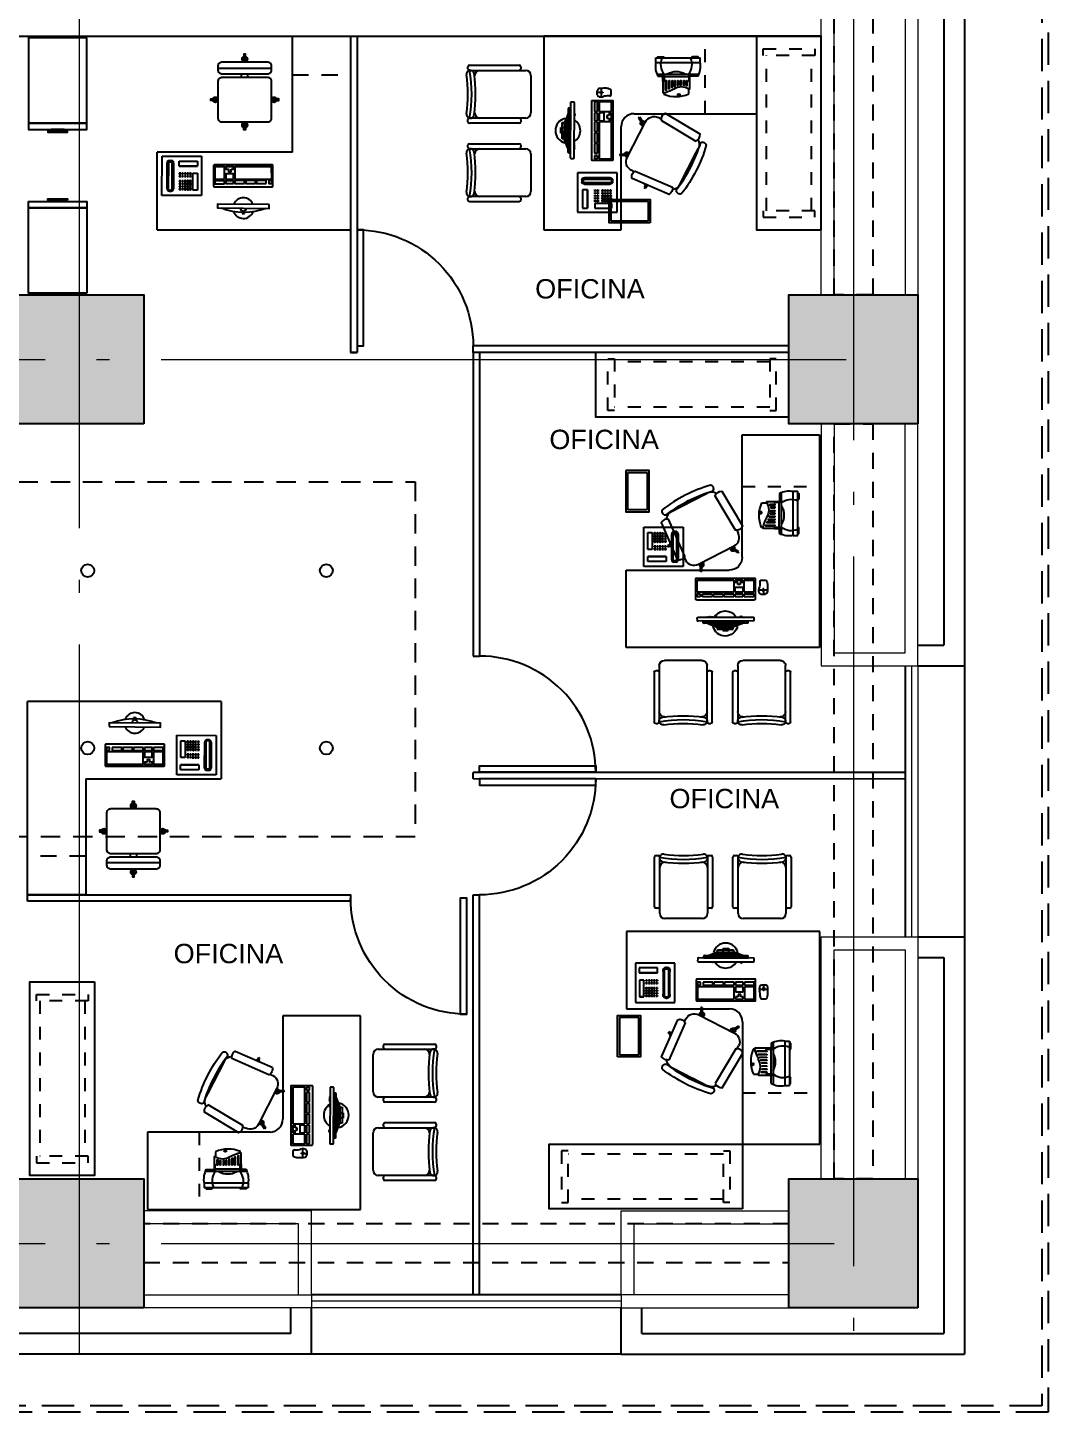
# Model space of a CAD drawing. Header units: metres. Extents: x -22 to 564, y 0 to 143.
# Drawn here: x 242.2 to 250.11, y 32.72 to 43.44 of the extents above; entities that cross this region are included whole.
import ezdxf

# ---------------------------------------------------------------- set-up
doc = ezdxf.new("R2010")
doc.units = ezdxf.units.M
for name, pattern in [('EJES630', [6.3, 5.5, -0.4, 0, -0.4]), ('XREF 2N NEURO-ONCOLOGIA$0$DASHED2', [0.375, 0.25, -0.125]), ('XREF 2N NEURO-ONCOLOGIA$0$HIDDE150', [0.24, 0.15, -0.09]), ('XREF 2N NEURO-ONCOLOGIA$0$HIDDEN2', [0.1875, 0.125, -0.0625]), ('XREF 2N NEURO-ONCOLOGIA$0$XR-00$0$HIDDEN2', [0.1875, 0.125, -0.0625]), ('XREF 2N NEURO-ONCOLOGIA$0$XR-00$0$HIDDEN5', [0.07, 0.04, -0.03])]:
    doc.linetypes.add(name, pattern=pattern)
for name, color, linetype, lineweight in [('EJES', 11, 'EJES630', 0), ('XREF 2N NEURO-ONCOLOGIA$0$HERRERIAS', 1, 'Continuous', 18), ('XREF 2N NEURO-ONCOLOGIA$0$MUROS DE TABLAROCA', 150, 'Continuous', 13)]:
    doc.layers.add(name, color=color, linetype=linetype, lineweight=lineweight)
for name, color, linetype in [('TEXTO', 7, 'Continuous'), ('XREF 2N NEURO-ONCOLOGIA$0$-CG-M-WALL', 7, 'Continuous'), ('XREF 2N NEURO-ONCOLOGIA$0$CANCELES', 1, 'Continuous'), ('XREF 2N NEURO-ONCOLOGIA$0$COLUMNAS', 6, 'Continuous'), ('XREF 2N NEURO-ONCOLOGIA$0$CONTRAVENTEOS', 6, 'XREF 2N NEURO-ONCOLOGIA$0$HIDDEN2'), ('XREF 2N NEURO-ONCOLOGIA$0$LAMINA MULTIPERFORADA', 9, 'Continuous'), ('XREF 2N NEURO-ONCOLOGIA$0$LAMPARAS 1', 112, 'Continuous'), ('XREF 2N NEURO-ONCOLOGIA$0$MOBILIARIO', 161, 'Continuous'), ('XREF 2N NEURO-ONCOLOGIA$0$MUROS', 3, 'Continuous'), ('XREF 2N NEURO-ONCOLOGIA$0$MUROS BAJOS', 2, 'Continuous'), ('XREF 2N NEURO-ONCOLOGIA$0$NOVIDESA', 11, 'Continuous'), ('XREF 2N NEURO-ONCOLOGIA$0$PLAFONES', 20, 'XREF 2N NEURO-ONCOLOGIA$0$HIDDE150')]:
    doc.layers.add(name, color=color, linetype=linetype)
doc.styles.add('100 LOCALES 25', font='arial.ttf', dxfattribs={"height": 0.25})

# ---------------------------------------------------------------- blocks, each defined once
blk = doc.blocks.new('XREF 2N NEURO-ONCOLOGIA$0$XR-00$0$sillon 01')
at = {"layer": 'XREF 2N NEURO-ONCOLOGIA$0$MOBILIARIO'}
for p, q in [((166.622, 203.629), (166.636, 203.65)), ((166.997, 203.497), (166.738, 203.67)), ((166.76, 203.725), (166.756, 203.658)), ((166.771, 203.724), (166.76, 203.725)), ((166.771, 203.724), (166.766, 203.651)), ((167.034, 203.548), (166.969, 203.516)), ((167.039, 203.539), (166.979, 203.509)), ((167.034, 203.548), (167.039, 203.539)), ((167.003, 203.374), (167.017, 203.395)), ((166.59, 203.217), (166.483, 203.288)), ((166.742, 203.116), (166.511, 203.27)), ((166.966, 203.235), (166.989, 203.22)), ((166.972, 203.244), (166.994, 203.229)), ((166.994, 203.229), (166.989, 203.22))]:
    blk.add_line(p, q, dxfattribs=at)
for points in [[(166.469, 203.349, -0.281793), (166.415, 203.381), (166.572, 203.651, -0.418015), (166.626, 203.619)], [(166.764, 203.047, 0.667091), (166.783, 203.093, -0.088922), (166.443, 203.321, 0.527589), (166.416, 203.282, 0.095477)], [(166.803, 203.125, 0.281793), (166.853, 203.088), (167.043, 203.336, 0.418015), (166.993, 203.374)]]:
    blk.add_lwpolyline(points, format="xyb", close=True, dxfattribs=at)
for centre, radius, start, end in [((166.697, 203.609), 0.0737, 56.2548, 146.2548), ((166.762, 203.67), 0.0183, 103.207, 192.3385), ((166.762, 203.67), 0.0183, 283.207, 69.255), ((166.987, 203.519), 0.0183, 43.2546, 189.3027), ((166.987, 203.519), 0.0183, 280.1712, 9.3027), ((166.956, 203.436), 0.0737, 326.2548, 56.2548), ((166.524, 203.35), 0.0737, 178.654, 236.2548), ((166.961, 203.245), 0.0182, 264.1376, 309.1502), ((166.961, 203.245), 0.0182, 343.3595, 21.2193), ((166.783, 203.177), 0.0737, 236.2548, 293.8557)]:
    blk.add_arc(centre, radius, start, end, dxfattribs=at)
blk = doc.blocks.new('XREF 2N NEURO-ONCOLOGIA$0$XR-00$0$modulo escritorio oficina')
at = {"layer": 'XREF 2N NEURO-ONCOLOGIA$0$MOBILIARIO', "linetype": 'Continuous', "ltscale": 0.01}
for p, q in [((123.599, 262.826), (123.599, 263.211)), ((123.611, 263.223), (123.627, 263.223)), ((123.639, 262.774), (123.639, 263.211)), ((124.009, 263.211), (124.009, 262.774)), ((124.021, 263.223), (124.037, 263.223)), ((124.049, 263.211), (124.049, 262.826)), ((124.207, 262.826), (124.207, 263.211)), ((124.219, 263.223), (124.235, 263.223)), ((124.247, 262.774), (124.247, 263.211)), ((124.617, 263.211), (124.617, 262.774)), ((124.629, 263.223), (124.645, 263.223)), ((124.657, 263.211), (124.657, 262.826)), ((123.679, 263.171), (123.688, 263.171)), ((123.959, 263.171), (123.969, 263.171)), ((124.287, 263.171), (124.297, 263.171)), ((124.567, 263.171), (124.577, 263.171)), ((123.627, 262.814), (123.611, 262.814)), ((124.037, 262.814), (124.021, 262.814)), ((124.235, 262.814), (124.219, 262.814)), ((124.645, 262.814), (124.629, 262.814)), ((123.969, 262.734), (123.679, 262.734)), ((124.577, 262.734), (124.287, 262.734))]:
    blk.add_line(p, q, dxfattribs=at)
at = {"layer": 'XREF 2N NEURO-ONCOLOGIA$0$MOBILIARIO'}
for p, q in [((124.881, 262.635), (123.381, 262.635)), ((123.381, 262.635), (123.381, 262.035)), ((124.881, 260.985), (124.881, 262.635)), ((123.922, 262.261), (123.922, 262.101)), ((124.377, 262.266), (123.927, 262.266)), ((123.932, 262.241), (123.932, 262.218)), ((123.955, 262.241), (123.932, 262.241)), ((123.955, 262.218), (123.955, 262.241)), ((123.975, 262.241), (123.975, 262.218)), ((124.05, 262.241), (123.975, 262.241)), ((124.05, 262.218), (124.05, 262.241)), ((124.059, 262.241), (124.059, 262.218)), ((124.134, 262.241), (124.059, 262.241)), ((124.134, 262.218), (124.134, 262.241)), ((124.142, 262.241), (124.142, 262.218)), ((124.217, 262.241), (124.142, 262.241)), ((124.217, 262.218), (124.217, 262.241)), ((124.227, 262.241), (124.227, 262.218)), ((124.287, 262.241), (124.227, 262.241)), ((124.287, 262.218), (124.287, 262.241)), ((124.297, 262.241), (124.297, 262.218)), ((124.372, 262.241), (124.297, 262.241)), ((124.372, 262.218), (124.372, 262.241)), ((124.382, 262.101), (124.382, 262.261)), ((123.932, 262.218), (123.955, 262.218)), ((124.217, 262.206), (123.932, 262.206)), ((123.932, 262.206), (123.932, 262.111)), ((123.975, 262.218), (124.05, 262.218)), ((124.059, 262.218), (124.134, 262.218)), ((124.142, 262.218), (124.217, 262.218)), ((124.217, 262.111), (124.217, 262.206)), ((124.227, 262.218), (124.287, 262.218)), ((124.227, 262.206), (124.227, 262.166)), ((124.287, 262.206), (124.227, 262.206)), ((124.227, 262.166), (124.287, 262.166)), ((124.247, 262.129), (124.227, 262.129)), ((124.227, 262.129), (124.227, 262.111)), ((124.267, 262.146), (124.247, 262.146)), ((124.247, 262.146), (124.247, 262.129)), ((124.267, 262.129), (124.267, 262.146)), ((124.287, 262.129), (124.267, 262.129)), ((124.287, 262.166), (124.287, 262.206)), ((124.287, 262.111), (124.287, 262.129)), ((124.297, 262.218), (124.372, 262.218)), ((124.297, 262.206), (124.297, 262.111)), ((124.372, 262.206), (124.297, 262.206)), ((124.372, 262.111), (124.372, 262.206)), ((123.381, 262.035), (124.181, 262.035)), ((123.927, 262.096), (124.377, 262.096)), ((123.932, 262.111), (123.932, 262.111)), ((123.932, 262.111), (123.932, 262.111)), ((123.932, 262.111), (123.932, 262.111)), ((123.932, 262.111), (123.932, 262.111)), ((123.932, 262.111), (124.217, 262.111)), ((124.217, 262.111), (124.217, 262.111)), ((124.217, 262.111), (124.217, 262.111)), ((124.217, 262.111), (124.217, 262.111)), ((124.217, 262.111), (124.217, 262.111)), ((124.227, 262.111), (124.287, 262.111)), ((124.297, 262.111), (124.372, 262.111)), ((124.281, 261.935), (124.281, 260.985)), ((124.281, 260.985), (124.881, 260.985)), ((124.281, 260.985), (124.881, 260.985))]:
    blk.add_line(p, q, dxfattribs=at)
at = {"layer": 'XREF 2N NEURO-ONCOLOGIA$0$MOBILIARIO', "linetype": 'ByBlock', "lineweight": -2}
for p, q in [((123.979, 262.442), (123.979, 262.43)), ((124.319, 262.446), (123.986, 262.448)), ((124.313, 262.443), (123.992, 262.444)), ((124.015, 262.448), (124.087, 262.476)), ((124.015, 262.448), (124.284, 262.447)), ((124.054, 262.463), (124.246, 262.462)), ((124.087, 262.493), (124.212, 262.493)), ((124.087, 262.476), (124.087, 262.493)), ((124.087, 262.476), (124.212, 262.475)), ((124.131, 262.463), (124.131, 262.503)), ((124.131, 262.503), (124.174, 262.503)), ((124.174, 262.503), (124.173, 262.463)), ((124.212, 262.493), (124.212, 262.475)), ((124.284, 262.447), (124.212, 262.475)), ((124.325, 262.428), (124.326, 262.44)), ((123.934, 262.425), (123.933, 262.405)), ((123.938, 262.4), (124.366, 262.398)), ((124.366, 262.428), (123.939, 262.43)), ((123.979, 262.43), (124.325, 262.428)), ((123.992, 262.433), (124.313, 262.432)), ((124.371, 262.403), (124.371, 262.423))]:
    blk.add_line(p, q, dxfattribs=at)
at = {"layer": 'XREF 2N NEURO-ONCOLOGIA$0$MOBILIARIO', "linetype": 'ByBlock'}
for p, q in [((124.427, 262.22), (124.459, 262.22)), ((124.446, 262.201), (124.446, 262.22)), ((124.412, 262.188), (124.442, 262.188)), ((124.432, 262.112), (124.459, 262.112)), ((124.442, 262.178), (124.442, 262.201)), ((124.442, 262.201), (124.449, 262.201)), ((124.449, 262.178), (124.442, 262.178)), ((124.449, 262.201), (124.449, 262.178)), ((124.449, 262.188), (124.477, 262.188))]:
    blk.add_line(p, q, dxfattribs=at)
at = {"layer": 'XREF 2N NEURO-ONCOLOGIA$0$MOBILIARIO', "linetype": 'XREF 2N NEURO-ONCOLOGIA$0$XR-00$0$HIDDEN5'}
for q in [(124.281, 261.385), (124.881, 261.385), (124.281, 261.385), (124.881, 261.385)]:
    blk.add_line((124.281, 261.385), q, dxfattribs=at)
at = {"layer": 'XREF 2N NEURO-ONCOLOGIA$0$MOBILIARIO', "linetype": 'ByBlock'}
for centre in [(124.01, 262.398), (124.024, 262.398), (124.037, 262.398)]:
    blk.add_circle(centre, 0.00125, dxfattribs=at)
at = {"layer": 'XREF 2N NEURO-ONCOLOGIA$0$MOBILIARIO', "linetype": 'Continuous', "ltscale": 0.01}
for centre, radius, start, end in [((123.611, 263.211), 0.012, 90, 180), ((123.627, 263.211), 0.012, 0, 90), ((123.668, 263.204), 0.03, 80.6502, 260.6502), ((123.824, 264.246), 1.053, 259.8659, 280.1341), ((123.824, 264.301), 1.078, 261.9461, 278.0539), ((123.98, 263.204), 0.03, 279.3498, 99.3498), ((124.021, 263.211), 0.012, 90, 180), ((124.037, 263.211), 0.012, 0, 90), ((124.219, 263.211), 0.012, 90, 180), ((124.235, 263.211), 0.012, 0, 90), ((124.276, 263.204), 0.03, 80.6502, 260.6502), ((124.432, 264.246), 1.053, 259.8659, 280.1341), ((124.432, 264.301), 1.078, 261.9461, 278.0539), ((124.588, 263.204), 0.03, 279.3498, 99.3498), ((124.629, 263.211), 0.012, 90, 180), ((124.645, 263.211), 0.012, 0, 90), ((123.679, 263.131), 0.04, 90, 180), ((123.824, 264.299), 1.136, 261.8675, 278.1325), ((123.969, 263.131), 0.04, 0, 90), ((124.287, 263.131), 0.04, 90, 180), ((124.432, 264.299), 1.136, 261.8675, 278.1325), ((124.577, 263.131), 0.04, 0, 90), ((123.611, 262.826), 0.012, 180, 270), ((123.627, 262.826), 0.012, 270, 0), ((123.679, 262.774), 0.04, 180, 270), ((123.969, 262.774), 0.04, 270, 0), ((124.021, 262.826), 0.012, 180, 270), ((124.037, 262.826), 0.012, 270, 0), ((124.219, 262.826), 0.012, 180, 270), ((124.235, 262.826), 0.012, 270, 0), ((124.287, 262.774), 0.04, 180, 270), ((124.577, 262.774), 0.04, 270, 0), ((124.629, 262.826), 0.012, 180, 270), ((124.645, 262.826), 0.012, 270, 0)]:
    blk.add_arc(centre, radius, start, end, dxfattribs=at)
at = {"layer": 'XREF 2N NEURO-ONCOLOGIA$0$MOBILIARIO', "linetype": 'ByBlock', "lineweight": -2}
for centre, radius, start, end in [((124.15, 262.448), 0.097, 13.0251, 166.5103), ((123.986, 262.442), 0.00625, 89.7677, 179.7677), ((123.992, 262.435), 0.00875, 89.7677, 157.1356), ((123.992, 262.442), 0.00875, 202.3999, 269.7677), ((124.313, 262.434), 0.00875, 22.3999, 89.7677), ((124.313, 262.441), 0.00875, 269.7677, 337.1356), ((124.319, 262.44), 0.00625, 359.7677, 89.7677), ((123.938, 262.405), 0.005, 179.7677, 269.7677), ((123.939, 262.425), 0.005, 89.7677, 179.7677), ((124.15, 262.448), 0.097, 209.8032, 329.7323), ((124.366, 262.423), 0.005, 359.7677, 89.7677), ((124.366, 262.403), 0.005, 269.7677, 359.7677)]:
    blk.add_arc(centre, radius, start, end, dxfattribs=at)
at = {"layer": 'XREF 2N NEURO-ONCOLOGIA$0$MOBILIARIO', "linetype": 'ByBlock'}
for centre, radius, start, end in [((124.05, 262.4), 0.00375, 179.7677, 359.7677), ((124.081, 262.399), 0.00375, 179.7677, 359.7677), ((124.273, 262.404), 0.0125, 206.979, 332.5564), ((124.273, 262.404), 0.0112, 210.7987, 328.7367), ((124.427, 262.206), 0.0135, 90.0058, 180.0058), ((124.459, 262.203), 0.0168, 11.1936, 91.55), ((124.484, 262.191), 0.0728, 167.7737, 194.7782), ((124.309, 262.139), 0.11, 358.1534, 17.6406), ((124.376, 262.133), 0.0434, 347.8702, 2.9448), ((124.432, 262.125), 0.0135, 180.0058, 270.0058), ((124.459, 262.125), 0.0135, 270.0058, 0.0058), ((124.395, 262.156), 0.0834, 338.4081, 3.5882), ((124.12, 262.168), 0.358, 358.9447, 6.1738)]:
    blk.add_arc(centre, radius, start, end, dxfattribs=at)
at = {"layer": 'XREF 2N NEURO-ONCOLOGIA$0$MOBILIARIO'}
for centre, radius, start, end in [((123.927, 262.261), 0.005, 90, 180), ((124.377, 262.261), 0.005, 360, 90), ((123.927, 262.101), 0.005, 180, 270), ((124.181, 261.935), 0.1, 0, 90), ((124.377, 262.101), 0.005, 270, 0)]:
    blk.add_arc(centre, radius, start, end, dxfattribs=at)
at = {"layer": 'XREF 2N NEURO-ONCOLOGIA$0$MOBILIARIO', "xscale": -0.9999999999999996, "rotation": 299.0695074338474}
blk.add_blockref('XREF 2N NEURO-ONCOLOGIA$0$XR-00$0$sillon 01', (27.218, 17.155), dxfattribs=at)
blk = doc.blocks.new('XREF 2N NEURO-ONCOLOGIA$0$XR-00$0$credenza 150')
at = {"layer": 'XREF 2N NEURO-ONCOLOGIA$0$MOBILIARIO'}
blk.add_lwpolyline([(0, -0.75), (0, 0.75), (-0.5, 0.75), (-0.5, -0.75)], close=True, dxfattribs=at)
at = {"layer": 'XREF 2N NEURO-ONCOLOGIA$0$MOBILIARIO', "linetype": 'XREF 2N NEURO-ONCOLOGIA$0$XR-00$0$HIDDEN5'}
for points in [[(-0.049, 0.652), (-0.049, 0.602), (-0.449, 0.602), (-0.449, 0.652)], [(-0.049, -0.652), (-0.049, -0.602), (-0.449, -0.602), (-0.449, -0.652)]]:
    blk.add_lwpolyline(points, close=True, dxfattribs=at)
for points in [[(-0.424, -0.602), (-0.424, 0.602)], [(-0.074, -0.602), (-0.074, 0.602)]]:
    blk.add_lwpolyline(points, dxfattribs=at)
blk = doc.blocks.new('XREF 2N NEURO-ONCOLOGIA$0$XR-00$0$XR-TM-AG 00$1$impresora laser')
at = {"layer": 'XREF 2N NEURO-ONCOLOGIA$0$MOBILIARIO', "ltscale": 0.007}
for points in [[(29.992, 41.95), (29.992, 41.959), (30.032, 41.959), (30.042, 41.954)], [(30.042, 41.95), (30.042, 41.954), (30.032, 41.959)], [(30.303, 41.95), (30.303, 41.959), (30.263, 41.959), (30.253, 41.954)], [(30.253, 41.95), (30.253, 41.954), (30.263, 41.959)], [(29.976, 41.95), (30.319, 41.95)], [(29.976, 41.915), (29.976, 41.95)], [(29.976, 41.915), (30.319, 41.915)], [(30.319, 41.915), (30.319, 41.95)], [(29.984, 41.824), (30.311, 41.824)], [(29.992, 41.808), (30.03, 41.808)], [(30.04, 41.805), (30.232, 41.805)], [(30.231, 41.71), (30.24, 41.71), (30.24, 41.808)], [(30.303, 41.808), (30.24, 41.808)], [(30.231, 41.672), (30.231, 41.71)]]:
    blk.add_lwpolyline(points, dxfattribs=at)
for points in [[(30.03, 41.824), (30.04, 41.824), (30.04, 41.769), (30.03, 41.769)], [(30.051, 41.776), (30.055, 41.776), (30.055, 41.7), (30.051, 41.7)], [(30.077, 41.776), (30.08, 41.776), (30.08, 41.71), (30.077, 41.71)], [(30.099, 41.776), (30.102, 41.776), (30.102, 41.72), (30.099, 41.72)], [(30.121, 41.776), (30.124, 41.776), (30.124, 41.729), (30.121, 41.729)], [(30.144, 41.776), (30.147, 41.776), (30.147, 41.737), (30.144, 41.737)], [(30.166, 41.776), (30.169, 41.776), (30.169, 41.739), (30.166, 41.739)], [(30.191, 41.776), (30.195, 41.776), (30.195, 41.74), (30.191, 41.74)], [(30.213, 41.776), (30.217, 41.776), (30.217, 41.733), (30.213, 41.733)], [(30.24, 41.824), (30.232, 41.824), (30.232, 41.769), (30.24, 41.769)]]:
    blk.add_lwpolyline(points, close=True, dxfattribs=at)
for points in [[(30.03, 41.808), (30.03, 41.683), (30.05, 41.683, 0.229403)], [(30.038, 41.683), (30.038, 41.67, 0.789733)]]:
    blk.add_lwpolyline(points, format="xyb", dxfattribs=at)
for centre, radius, start, end in [((30.138, 41.884), 0.165, 169.0524, 207.459), ((30.131, 41.9), 0.118, 155.1201, 220.112), ((30.139, 41.9), 0.118, 319.888, 24.8799), ((30.157, 41.884), 0.165, 332.541, 10.9476), ((30.135, 41.705), 0.138, 59.6129, 120.3871), ((30.132, 41.885), 0.235, 246.334, 294.8774), ((29.925, 42.086), 0.422, 287.3233, 296.8765), ((30.174, 41.613), 0.112, 59.197, 121.2004)]:
    blk.add_arc(centre, radius, start, end, dxfattribs=at)
blk.add_ellipse((30.154, 41.665), major_axis=(-0.00987, 0), ratio=0.593756, dxfattribs=at)
blk = doc.blocks.new('XREF 2N NEURO-ONCOLOGIA$0$XR-00$0$04 AQ 03$0$51144A1J')
at = {"layer": 'XREF 2N NEURO-ONCOLOGIA$0$MOBILIARIO'}
for p, q in [((-0.205, 0.526), (0.205, 0.526)), ((-0.025, 0.459), (-0.025, 0.482)), ((0.025, 0.459), (0.025, 0.482))]:
    blk.add_line(p, q, dxfattribs=at)
for points in [[(0.205, 0.548, 0.414214), (0.175, 0.578), (-0.175, 0.578, 0.414214), (-0.205, 0.548), (-0.205, 0.512, 0.414214), (-0.175, 0.482), (0.175, 0.482, 0.414214), (0.205, 0.512)], [(0.205, 0.429, 0.414214), (0.175, 0.459), (-0.175, 0.459, 0.414214), (-0.205, 0.429), (-0.205, 0.139, 0.414214), (-0.175, 0.109), (0.175, 0.109, 0.414214), (0.205, 0.139)]]:
    blk.add_lwpolyline(points, format="xyb", close=True, dxfattribs=at)
for points in [[(-0.006, 0.578), (-0.006, 0.637), (0.006, 0.637), (0.006, 0.578)], [(-0.205, 0.277), (-0.264, 0.277), (-0.264, 0.29), (-0.205, 0.29)], [(0.205, 0.277), (0.264, 0.277), (0.264, 0.29), (0.205, 0.29)], [(-0.006, 0.109), (-0.006, 0.05), (0.006, 0.05), (0.006, 0.109)]]:
    blk.add_lwpolyline(points, dxfattribs=at)
for centre, start, end in [((0, 0.6), 107.3771, 252.6229), ((0, 0.6), 287.378, 72.622), ((-0.227, 0.284), 17.378, 162.622), ((-0.227, 0.284), 197.3771, 342.6229), ((0.227, 0.284), 17.378, 162.622), ((0.227, 0.284), 197.3771, 342.6229), ((0, 0.087), 107.3771, 252.6229), ((0, 0.087), 287.378, 72.622)]:
    blk.add_arc(centre, 0.0207, start, end, dxfattribs=at)
blk = doc.blocks.new('XREF 2N NEURO-ONCOLOGIA$0$XR-00$0$A$C50554AEA')
at = {"layer": 'XREF 2N NEURO-ONCOLOGIA$0$MOBILIARIO'}
for p, q in [((0, 1.059), (0, 1.509)), ((0, 1.509), (1.499, 1.509)), ((0.899, 1.059), (0, 1.059))]:
    blk.add_line(p, q, dxfattribs=at)
at = {"layer": 'XREF 2N NEURO-ONCOLOGIA$0$MOBILIARIO', "linetype": 'XREF 2N NEURO-ONCOLOGIA$0$XR-00$0$HIDDEN2'}
blk.add_lwpolyline([(0.3, 1.059), (0.3, 1.059), (0.3, 1.509)], dxfattribs=at)
at = {"layer": 'XREF 2N NEURO-ONCOLOGIA$0$MOBILIARIO'}
for points in [[(1.499, 0.009), (1.499, 1.509)], [(0.899, 1.059), (0.899, 0.009)], [(1.499, 0.009), (0.899, 0.009)]]:
    blk.add_lwpolyline(points, dxfattribs=at)
blk = doc.blocks.new('XREF 2N NEURO-ONCOLOGIA$0$XR-00$0$Teléfono 1')
at = {"layer": 'XREF 2N NEURO-ONCOLOGIA$0$MOBILIARIO'}
for p, q in [((44.22, 6.692), (44.525, 6.692)), ((44.22, 6.387), (44.22, 6.692)), ((44.258, 6.662), (44.296, 6.662)), ((44.258, 6.52), (44.258, 6.662)), ((44.296, 6.662), (44.296, 6.52)), ((44.296, 6.52), (44.296, 6.662)), ((44.352, 6.661), (44.482, 6.661)), ((44.352, 6.627), (44.352, 6.661)), ((44.481, 6.627), (44.481, 6.661)), ((44.482, 6.661), (44.482, 6.627)), ((44.525, 6.692), (44.525, 6.387)), ((44.482, 6.627), (44.352, 6.627)), ((44.358, 6.612), (44.352, 6.612)), ((44.352, 6.612), (44.352, 6.6)), ((44.352, 6.6), (44.352, 6.612)), ((44.352, 6.612), (44.352, 6.612)), ((44.352, 6.6), (44.358, 6.6)), ((44.352, 6.6), (44.352, 6.6)), ((44.358, 6.592), (44.352, 6.592)), ((44.352, 6.592), (44.352, 6.58)), ((44.352, 6.58), (44.352, 6.592)), ((44.352, 6.592), (44.352, 6.592)), ((44.352, 6.58), (44.358, 6.58)), ((44.352, 6.58), (44.352, 6.58)), ((44.358, 6.572), (44.352, 6.572)), ((44.352, 6.572), (44.352, 6.56)), ((44.352, 6.56), (44.352, 6.572)), ((44.352, 6.572), (44.352, 6.572)), ((44.352, 6.56), (44.358, 6.56)), ((44.352, 6.56), (44.352, 6.56)), ((44.358, 6.552), (44.352, 6.552)), ((44.352, 6.552), (44.352, 6.54)), ((44.352, 6.54), (44.352, 6.552)), ((44.352, 6.552), (44.352, 6.552)), ((44.358, 6.6), (44.358, 6.612)), ((44.358, 6.612), (44.358, 6.6)), ((44.358, 6.58), (44.358, 6.592)), ((44.358, 6.592), (44.358, 6.58)), ((44.358, 6.56), (44.358, 6.572)), ((44.358, 6.572), (44.358, 6.56)), ((44.358, 6.54), (44.358, 6.552)), ((44.358, 6.552), (44.358, 6.54)), ((44.371, 6.6), (44.371, 6.612)), ((44.371, 6.612), (44.372, 6.612)), ((44.372, 6.6), (44.371, 6.6)), ((44.371, 6.58), (44.371, 6.592)), ((44.371, 6.592), (44.372, 6.592)), ((44.372, 6.58), (44.371, 6.58)), ((44.371, 6.56), (44.371, 6.572)), ((44.371, 6.572), (44.372, 6.572)), ((44.372, 6.56), (44.371, 6.56)), ((44.371, 6.54), (44.371, 6.552)), ((44.371, 6.552), (44.372, 6.552)), ((44.378, 6.612), (44.372, 6.612)), ((44.372, 6.612), (44.372, 6.6)), ((44.372, 6.6), (44.378, 6.6)), ((44.378, 6.592), (44.372, 6.592)), ((44.372, 6.592), (44.372, 6.58)), ((44.372, 6.58), (44.378, 6.58)), ((44.378, 6.572), (44.372, 6.572)), ((44.372, 6.572), (44.372, 6.56)), ((44.372, 6.56), (44.378, 6.56)), ((44.378, 6.552), (44.372, 6.552)), ((44.372, 6.552), (44.372, 6.54)), ((44.377, 6.612), (44.377, 6.6)), ((44.377, 6.592), (44.377, 6.58)), ((44.377, 6.572), (44.377, 6.56)), ((44.377, 6.552), (44.377, 6.54)), ((44.378, 6.6), (44.378, 6.612)), ((44.378, 6.58), (44.378, 6.592)), ((44.378, 6.56), (44.378, 6.572)), ((44.378, 6.54), (44.378, 6.552)), ((44.417, 6.552), (44.411, 6.552)), ((44.411, 6.552), (44.411, 6.54)), ((44.411, 6.54), (44.411, 6.552)), ((44.411, 6.552), (44.411, 6.552)), ((44.415, 6.612), (44.414, 6.612)), ((44.414, 6.6), (44.415, 6.6)), ((44.415, 6.592), (44.414, 6.592)), ((44.414, 6.58), (44.415, 6.58)), ((44.415, 6.572), (44.414, 6.572)), ((44.414, 6.56), (44.415, 6.56)), ((44.417, 6.54), (44.417, 6.552)), ((44.417, 6.552), (44.417, 6.54)), ((44.437, 6.552), (44.431, 6.552)), ((44.431, 6.552), (44.431, 6.54)), ((44.431, 6.54), (44.431, 6.552)), ((44.431, 6.552), (44.431, 6.552)), ((44.435, 6.612), (44.434, 6.612)), ((44.434, 6.6), (44.435, 6.6)), ((44.435, 6.592), (44.434, 6.592)), ((44.434, 6.58), (44.435, 6.58)), ((44.435, 6.572), (44.434, 6.572)), ((44.434, 6.56), (44.435, 6.56)), ((44.437, 6.54), (44.437, 6.552)), ((44.437, 6.552), (44.437, 6.54)), ((44.457, 6.552), (44.451, 6.552)), ((44.451, 6.552), (44.451, 6.54)), ((44.451, 6.54), (44.451, 6.552)), ((44.451, 6.552), (44.451, 6.552)), ((44.454, 6.612), (44.454, 6.612)), ((44.454, 6.6), (44.454, 6.6)), ((44.454, 6.592), (44.454, 6.592)), ((44.454, 6.58), (44.454, 6.58)), ((44.454, 6.572), (44.454, 6.572)), ((44.454, 6.56), (44.454, 6.56)), ((44.457, 6.54), (44.457, 6.552)), ((44.457, 6.552), (44.457, 6.54)), ((44.477, 6.552), (44.471, 6.552)), ((44.471, 6.552), (44.471, 6.54)), ((44.471, 6.54), (44.471, 6.552)), ((44.471, 6.552), (44.471, 6.552)), ((44.474, 6.612), (44.474, 6.612)), ((44.474, 6.6), (44.474, 6.6)), ((44.474, 6.592), (44.474, 6.592)), ((44.474, 6.58), (44.474, 6.58)), ((44.474, 6.572), (44.474, 6.572)), ((44.474, 6.56), (44.474, 6.56)), ((44.476, 6.552), (44.476, 6.54)), ((44.477, 6.54), (44.477, 6.552)), ((44.253, 6.445), (44.253, 6.457)), ((44.296, 6.52), (44.258, 6.52)), ((44.265, 6.457), (44.265, 6.445)), ((44.272, 6.476), (44.472, 6.476)), ((44.285, 6.476), (44.273, 6.476)), ((44.474, 6.466), (44.274, 6.466)), ((44.352, 6.54), (44.358, 6.54)), ((44.352, 6.54), (44.352, 6.54)), ((44.358, 6.532), (44.352, 6.532)), ((44.352, 6.532), (44.352, 6.52)), ((44.352, 6.52), (44.352, 6.532)), ((44.352, 6.532), (44.352, 6.532)), ((44.352, 6.52), (44.358, 6.52)), ((44.352, 6.52), (44.352, 6.52)), ((44.358, 6.52), (44.358, 6.532)), ((44.358, 6.532), (44.358, 6.52)), ((44.372, 6.54), (44.371, 6.54)), ((44.371, 6.52), (44.371, 6.532)), ((44.371, 6.532), (44.372, 6.532)), ((44.372, 6.52), (44.371, 6.52)), ((44.372, 6.54), (44.378, 6.54)), ((44.378, 6.532), (44.372, 6.532)), ((44.372, 6.532), (44.372, 6.52)), ((44.372, 6.52), (44.378, 6.52)), ((44.377, 6.532), (44.377, 6.52)), ((44.378, 6.52), (44.378, 6.532)), ((44.411, 6.54), (44.417, 6.54)), ((44.411, 6.54), (44.411, 6.54)), ((44.417, 6.532), (44.411, 6.532)), ((44.411, 6.532), (44.411, 6.52)), ((44.411, 6.52), (44.411, 6.532)), ((44.411, 6.532), (44.411, 6.532)), ((44.411, 6.52), (44.417, 6.52)), ((44.411, 6.52), (44.411, 6.52)), ((44.417, 6.52), (44.417, 6.532)), ((44.417, 6.532), (44.417, 6.52)), ((44.431, 6.54), (44.437, 6.54)), ((44.431, 6.54), (44.431, 6.54)), ((44.437, 6.532), (44.431, 6.532)), ((44.431, 6.532), (44.431, 6.52)), ((44.431, 6.52), (44.431, 6.532)), ((44.431, 6.532), (44.431, 6.532)), ((44.431, 6.52), (44.437, 6.52)), ((44.431, 6.52), (44.431, 6.52)), ((44.437, 6.52), (44.437, 6.532)), ((44.437, 6.532), (44.437, 6.52)), ((44.451, 6.54), (44.457, 6.54)), ((44.451, 6.54), (44.451, 6.54)), ((44.457, 6.532), (44.451, 6.532)), ((44.451, 6.532), (44.451, 6.52)), ((44.451, 6.52), (44.451, 6.532)), ((44.451, 6.532), (44.451, 6.532)), ((44.451, 6.52), (44.457, 6.52)), ((44.451, 6.52), (44.451, 6.52)), ((44.457, 6.52), (44.457, 6.532)), ((44.457, 6.532), (44.457, 6.52)), ((44.472, 6.476), (44.46, 6.476)), ((44.471, 6.54), (44.477, 6.54)), ((44.471, 6.54), (44.471, 6.54)), ((44.477, 6.532), (44.471, 6.532)), ((44.471, 6.532), (44.471, 6.52)), ((44.471, 6.52), (44.471, 6.532)), ((44.471, 6.532), (44.471, 6.532)), ((44.471, 6.52), (44.477, 6.52)), ((44.471, 6.52), (44.471, 6.52)), ((44.476, 6.532), (44.476, 6.52)), ((44.477, 6.52), (44.477, 6.532)), ((44.483, 6.445), (44.483, 6.457)), ((44.491, 6.445), (44.491, 6.457)), ((44.491, 6.457), (44.491, 6.445)), ((44.525, 6.387), (44.22, 6.387)), ((44.472, 6.426), (44.272, 6.426)), ((44.273, 6.426), (44.285, 6.426)), ((44.274, 6.436), (44.474, 6.436)), ((44.46, 6.426), (44.472, 6.426))]:
    blk.add_line(p, q, dxfattribs=at)
for centre, major_axis, start_param, end_param in [((44.414, 6.606), (0, 0.006), 4.712389, 7.853982), ((44.414, 6.606), (0, 0.006), 1.570796, 4.712389), ((44.414, 6.586), (0, 0.006), 4.712389, 7.853982), ((44.414, 6.586), (0, 0.006), 1.570796, 4.712389), ((44.414, 6.566), (0, 0.006), 4.712389, 7.853982), ((44.414, 6.566), (0, 0.006), 1.570796, 4.712389), ((44.415, 6.606), (0, 0.006), 4.712389, 7.853982), ((44.415, 6.606), (0, 0.006), 1.570796, 4.712389), ((44.415, 6.586), (0, 0.006), 4.712389, 7.853982), ((44.415, 6.586), (0, 0.006), 1.570796, 4.712389), ((44.415, 6.566), (0, 0.006), 4.712389, 7.853982), ((44.415, 6.566), (0, 0.006), 1.570796, 4.712389), ((44.434, 6.606), (0, 0.006), 4.712389, 7.853982), ((44.434, 6.606), (0, 0.006), 1.570796, 4.712389), ((44.434, 6.586), (0, 0.006), 4.712389, 7.853982), ((44.434, 6.586), (0, 0.006), 1.570796, 4.712389), ((44.434, 6.566), (0, 0.006), 4.712389, 7.853982), ((44.434, 6.566), (0, 0.006), 1.570796, 4.712389), ((44.435, 6.606), (0, 0.006), 4.712389, 7.853982), ((44.435, 6.606), (0, 0.006), 1.570796, 4.712389), ((44.435, 6.586), (0, 0.006), 4.712389, 7.853982), ((44.435, 6.586), (0, 0.006), 1.570796, 4.712389), ((44.435, 6.566), (0, 0.006), 4.712389, 7.853982), ((44.435, 6.566), (0, 0.006), 1.570796, 4.712389), ((44.454, 6.606), (0, 0.006), 4.712389, 7.853982), ((44.454, 6.606), (0, 0.006), 4.712389, 7.853982), ((44.454, 6.606), (0, 0.006), 1.570796, 4.712389), ((44.454, 6.606), (0, 0.006), 1.570796, 4.712389), ((44.454, 6.586), (0, 0.006), 4.712389, 7.853982), ((44.454, 6.586), (0, 0.006), 4.712389, 7.853982), ((44.454, 6.586), (0, 0.006), 1.570796, 4.712389), ((44.454, 6.586), (0, 0.006), 1.570796, 4.712389), ((44.454, 6.566), (0, 0.006), 4.712389, 7.853982), ((44.454, 6.566), (0, 0.006), 4.712389, 7.853982), ((44.454, 6.566), (0, 0.006), 1.570796, 4.712389), ((44.454, 6.566), (0, 0.006), 1.570796, 4.712389), ((44.474, 6.606), (0, 0.006), 4.712389, 7.853982), ((44.474, 6.606), (0, 0.006), 4.712389, 7.853982), ((44.474, 6.606), (0, 0.006), 1.570796, 4.712389), ((44.474, 6.606), (0, 0.006), 1.570796, 4.712389), ((44.474, 6.586), (0, 0.006), 4.712389, 7.853982), ((44.474, 6.586), (0, 0.006), 4.712389, 7.853982), ((44.474, 6.586), (0, 0.006), 1.570796, 4.712389), ((44.474, 6.586), (0, 0.006), 1.570796, 4.712389), ((44.474, 6.566), (0, 0.006), 4.712389, 7.853982), ((44.474, 6.566), (0, 0.006), 4.712389, 7.853982), ((44.474, 6.566), (0, 0.006), 1.570796, 4.712389), ((44.474, 6.566), (0, 0.006), 1.570796, 4.712389), ((44.272, 6.457), (0, 0.0191), 0, 1.570796), ((44.272, 6.445), (0, 0.019), 1.570796, 3.141593), ((44.273, 6.457), (0, 0.019), 0, 1.570796), ((44.273, 6.445), (0, 0.0191), 1.570796, 3.141593), ((44.274, 6.457), (0, 0.00903), 0, 1.570796), ((44.274, 6.445), (0, 0.00903), 1.570796, 3.141593), ((44.472, 6.457), (0, 0.019), 4.712389, 6.283185), ((44.472, 6.457), (0, 0.0191), 4.712389, 6.283185), ((44.472, 6.445), (0, 0.019), 3.141593, 4.712389), ((44.472, 6.445), (0, 0.019), 3.141593, 4.712389), ((44.474, 6.457), (0, 0.00903), 4.712389, 6.283185), ((44.474, 6.445), (0, 0.00903), 3.141593, 4.712389)]:
    blk.add_ellipse(centre, major_axis=major_axis, ratio=0.991499, start_param=start_param, end_param=end_param, dxfattribs=at)
blk = doc.blocks.new('XREF 2N NEURO-ONCOLOGIA$0$XR-00$0$04 AQ 03$0$Estación de trabajo 2')
at = {"layer": 'XREF 2N NEURO-ONCOLOGIA$0$MOBILIARIO'}
for p, q in [((-0.032, 0.01), (-0.04, 0.01)), ((-0.032, -0.01), (-0.04, -0.01))]:
    blk.add_line(p, q, dxfattribs=at)
blk.add_lwpolyline([(0.33, -0.23, 0.414214), (0.335, -0.225), (0.335, 0.225, 0.414214), (0.33, 0.23), (0.17, 0.23, 0.414214), (0.165, 0.225), (0.165, -0.225, 0.414214), (0.17, -0.23)], format="xyb", close=True, dxfattribs=at)
for points in [[(0.19, 0.145), (0.213, 0.145), (0.213, 0.22), (0.19, 0.22)], [(0.225, 0.145), (0.32, 0.145), (0.32, 0.22), (0.225, 0.22)], [(0.028, -0.2), (0.032, 0.2), (0.002, 0.2), (-0.002, -0.2)], [(0.19, 0.075), (0.213, 0.075), (0.213, 0.135), (0.19, 0.135)], [(0.225, 0.075), (0.265, 0.075), (0.265, 0.135), (0.225, 0.135)], [(0.303, 0.095), (0.303, 0.075), (0.32, 0.075), (0.32, 0.135), (0.303, 0.135), (0.303, 0.115), (0.285, 0.115), (0.285, 0.095)], [(0.19, -0.01), (0.213, -0.01), (0.213, 0.065), (0.19, 0.065)], [(0.32, -0.22), (0.32, -0.22), (0.32, -0.22), (0.32, -0.22), (0.32, -0.22), (0.32, 0.065), (0.32, 0.065), (0.32, 0.065), (0.32, 0.065), (0.32, 0.065), (0.225, 0.065), (0.225, -0.22)], [(0.19, -0.094), (0.213, -0.094), (0.213, -0.019), (0.19, -0.019)], [(0.19, -0.177), (0.213, -0.177), (0.213, -0.102), (0.19, -0.102)], [(0.19, -0.22), (0.213, -0.22), (0.213, -0.197), (0.19, -0.197)]]:
    blk.add_lwpolyline(points, close=True, dxfattribs=at)
for centre, radius, start, end in [((0.461, -0.006), 0.492, 158.8235, 200.2936), ((0, 0), 0.08, 108.2488, 250.2468), ((0, 0), 0.0416, 165.6559, 193.4613), ((0, 0), 0.0227, 89.5586, 269.5586), ((0, 0), 0.08, 291.5829, 67.5343)]:
    blk.add_arc(centre, radius, start, end, dxfattribs=at)
blk = doc.blocks.new('XREF 2N NEURO-ONCOLOGIA$0$XR-00$0$CESTO PARA PAPELES')
at = {"layer": 'XREF 2N NEURO-ONCOLOGIA$0$MOBILIARIO'}
for p, q in [((-0.015, 0.075), (-0.305, 0.075)), ((-0.305, 0.075), (-0.305, -0.075)), ((-0.015, -0.075), (-0.015, 0.075)), ((-0.305, -0.075), (-0.015, -0.075))]:
    blk.add_line(p, q, dxfattribs=at)
blk.add_lwpolyline([(-0.32, 0.09), (0, 0.09), (0, -0.09), (-0.32, -0.09)], close=True, dxfattribs=at)
blk = doc.blocks.new('XREF 2N NEURO-ONCOLOGIA$0$C-1')
at = {"layer": 'XREF 2N NEURO-ONCOLOGIA$0$-CG-M-WALL', "true_color": 0x636466}
h = blk.add_hatch(color=251, dxfattribs=at)
h.dxf.hatch_style = 1
h.paths.add_polyline_path([(-0.5, -0.5), (-0.5, 0.5), (0.5, 0.5), (0.5, -0.5)])
blk.add_lwpolyline([(-0.5, -0.5), (-0.5, 0.5), (0.5, 0.5), (0.5, -0.5)], close=True)
blk = doc.blocks.new('XREF 2N NEURO-ONCOLOGIA$0$ARCH. 4 GAVETAS')
for points in [[(-0.225, 0.355), (0.225, 0.355), (0.225, -0.305), (-0.225, -0.305)], [(-0.225, -0.305), (0.225, -0.305), (0.225, -0.355), (-0.225, -0.355)], [(-0.075, -0.365), (0.075, -0.365), (0.075, -0.375), (-0.075, -0.375)], [(-0.05, -0.355), (0.05, -0.355), (0.05, -0.365), (-0.05, -0.365)]]:
    blk.add_lwpolyline(points, close=True)
blk = doc.blocks.new('XREF 2N NEURO-ONCOLOGIA')
at = {"layer": 'XREF 2N NEURO-ONCOLOGIA$0$CANCELES'}
for p, q in [((7.477, 2.285), (7.477, 2.335)), ((7.477, 2.335, 0), (7.477, 2.285, 0)), ((9.927, 2.335), (7.477, 2.335)), ((9.927, 2.285), (7.477, 2.285)), ((0.174, 1.385, 0), (3.274, 1.385, 0)), ((0.174, 1.335, 0), (3.274, 1.335)), ((3.274, 1.385, 0), (3.274, 1.335, 0)), ((4.171, -1.962, 0), (4.173, 1.385, 0)), ((4.173, 1.385, 0), (4.223, 1.385, 0)), ((4.221, -1.962, 0), (4.223, 1.385, 0)), ((7.477, 1.385), (5.124, 1.385, 0)), ((5.124, 1.385, 0), (5.124, 1.335, 0)), ((7.477, 1.335), (5.124, 1.335, 0)), ((7.477, -1.062), (7.477, 1.385)), ((7.477, 1.385), (7.527, 1.385)), ((7.527, -1.062), (7.527, 1.385))]:
    blk.add_line(p, q, dxfattribs=at)
blk.add_lwpolyline([(3.224, 4.838), (3.274, 4.838), (3.274, 2.335), (3.224, 2.335)], close=True, dxfattribs=at)
for points in [[(2.349, 1.435), (3.249, 1.435), (3.249, 1.485), (2.349, 1.485), (2.349, 1.435, -0.414214), (3.249, 2.335)], [(4.174, 0.435), (4.174, 1.335), (4.124, 1.335), (4.124, 0.435), (4.174, 0.435, -0.414214), (3.274, 1.335)]]:
    blk.add_lwpolyline(points, format="xyb", dxfattribs=at)
at = {"layer": 'XREF 2N NEURO-ONCOLOGIA$0$CANCELES', "elevation": 0}
for points in [[(8.427, 2.285), (7.527, 2.285), (7.527, 2.235), (8.427, 2.235), (8.427, 2.285, -0.414214), (7.527, 1.385)], [(4.224, 0.435), (4.224, 1.335), (4.274, 1.335), (4.274, 0.435), (4.224, 0.435, 0.414214), (5.124, 1.335)]]:
    blk.add_lwpolyline(points, format="xyb", dxfattribs=at)
at = {"layer": 'XREF 2N NEURO-ONCOLOGIA$0$CONTRAVENTEOS', "color": 3, "elevation": 0}
blk.add_lwpolyline([(0.724, -1.062), (0.724, 3.938), (0.424, 3.938), (0.424, -1.062)], close=True, dxfattribs=at)
at = {"layer": 'XREF 2N NEURO-ONCOLOGIA$0$CONTRAVENTEOS', "elevation": 0}
for points in [[(1.074, -1.412), (6.924, -1.412), (6.924, -1.712), (1.074, -1.712)], [(7.924, -1.412), (15.024, -1.412), (15.024, -1.712), (7.924, -1.712)]]:
    blk.add_lwpolyline(points, close=True, dxfattribs=at)
at = {"layer": 'XREF 2N NEURO-ONCOLOGIA$0$HERRERIAS'}
for p, q in [((0.074, 0.238, 0), (0.074, 2.638, 0)), ((0.124, 0.238, 0), (0.124, 2.638, 0)), ((5.049, -2.012, 0), (2.949, -2.012, 0)), ((5.049, -2.062, 0), (2.949, -2.062, 0))]:
    blk.add_line(p, q, dxfattribs=at)
at = {"layer": 'XREF 2N NEURO-ONCOLOGIA$0$LAMINA MULTIPERFORADA', "linetype": 'XREF 2N NEURO-ONCOLOGIA$0$DASHED2', "elevation": 0}
for points in [[(-0.736, 52.168), (17.036, 52.168), (17.036, 26.858), (22.334, 26.858), (22.331, -3.072), (-0.736, -3.072)], [(-0.686, 52.118), (16.986, 52.118), (16.986, 26.808), (22.284, 26.808), (22.281, -3.022), (-0.686, -3.022)]]:
    blk.add_lwpolyline(points, close=True, dxfattribs=at)
at = {"layer": 'XREF 2N NEURO-ONCOLOGIA$0$LAMPARAS 1'}
for centre in [(4.411, 4.372, 0), (5.786, 4.372, 0), (4.411, 2.523, 0), (5.786, 2.523, 0)]:
    blk.add_circle(centre, 0.05, dxfattribs=at)
at = {"layer": 'XREF 2N NEURO-ONCOLOGIA$0$MUROS'}
blk.add_line((9.927, 7.388), (9.927, -1.312), dxfattribs=at)
at = {"layer": 'XREF 2N NEURO-ONCOLOGIA$0$MUROS BAJOS'}
for p, q in [((-0.286, 0.238, 0), (-0.286, 2.638, 0)), ((0.174, 0.238, 0), (0.174, 2.638, 0)), ((5.049, -1.962, 0), (2.949, -1.962, 0)), ((5.049, -2.422, 0), (2.949, -2.422, 0))]:
    blk.add_line(p, q, dxfattribs=at)
at = {"layer": 'XREF 2N NEURO-ONCOLOGIA$0$MUROS DE TABLAROCA'}
for points in [[(0.074, 3.938), (0.174, 3.938), (0.174, 2.638), (0.074, 2.638)], [(0.174, 0.238), (0.074, 0.238), (0.074, -1.062), (0.174, -1.062)]]:
    blk.add_lwpolyline(points, close=True, dxfattribs=at)
for points in [[(0.174, 2.638), (0.824, 2.638), (0.824, 3.938)], [(0.174, 2.738), (0.724, 2.738), (0.724, 3.938)], [(0.174, 0.238), (0.824, 0.238), (0.824, -1.062)], [(0.174, 0.138), (0.724, 0.138), (0.724, -1.062)], [(1.074, -1.312), (2.949, -1.312), (2.949, -2.062), (1.074, -2.062)], [(6.924, -1.312), (5.049, -1.312), (5.049, -2.062), (6.924, -2.062)], [(7.924, -1.312), (10.424, -1.312), (10.424, -2.062), (7.924, -2.062)], [(1.074, -1.412), (2.849, -1.412), (2.849, -1.962), (1.074, -1.962)], [(6.924, -1.412), (5.149, -1.412), (5.149, -1.962), (6.924, -1.962)], [(7.924, -1.412), (10.324, -1.412), (10.324, -1.962), (7.924, -1.962)]]:
    blk.add_lwpolyline(points, dxfattribs=at)
at = {"layer": 'XREF 2N NEURO-ONCOLOGIA$0$NOVIDESA'}
for p, q in [((-0.126, 2.798, 0), (0.074, 2.798, 0)), ((-0.286, 2.638, 0), (0.074, 2.638, 0)), ((-0.286, 0.238, 0), (0.074, 0.238, 0)), ((-0.126, 0.078, 0), (0.074, 0.078, 0)), ((2.789, -2.062, 0), (2.789, -2.262, 0)), ((2.949, -2.062, 0), (2.949, -2.422, 0)), ((5.049, -2.062, 0), (5.049, -2.422, 0)), ((5.209, -2.062, 0), (5.209, -2.262, 0))]:
    blk.add_line(p, q, dxfattribs=at)
at = {"layer": 'XREF 2N NEURO-ONCOLOGIA$0$NOVIDESA', "elevation": 0}
for points in [[(-0.286, 2.638), (-0.286, 6.238)], [(-0.126, 2.798), (-0.126, 6.078)], [(-0.286, 0.238), (-0.286, -2.422)], [(-0.126, 0.078), (-0.126, -2.262)], [(2.789, -2.262), (-0.126, -2.262)], [(10.264, -2.262), (5.209, -2.262)], [(2.949, -2.422), (-0.286, -2.422)], [(10.424, -2.422), (5.049, -2.422)]]:
    blk.add_lwpolyline(points, dxfattribs=at)
at = {"layer": 'XREF 2N NEURO-ONCOLOGIA$0$PLAFONES', "elevation": 0}
blk.add_lwpolyline([(3.724, 6.909), (6.474, 6.909), (6.474, 1.835), (3.724, 1.835)], close=True, dxfattribs=at)
at = {"layer": 'XREF 2N NEURO-ONCOLOGIA$0$COLUMNAS'}
for p in [(0.574, 4.438, 0), (7.424, 4.438, 0), (0.574, -1.562, 0), (7.424, -1.562, 0)]:
    blk.add_blockref('XREF 2N NEURO-ONCOLOGIA$0$C-1', p, dxfattribs=at)
at = {"layer": 'XREF 2N NEURO-ONCOLOGIA$0$MOBILIARIO', "yscale": 1.000021560058902, "zscale": 1.000021560058902}
for name, p, xscale in [('XREF 2N NEURO-ONCOLOGIA$0$XR-00$0$A$C50554AEA', (3.274, 3.329, 0), 1.000021560058902), ('XREF 2N NEURO-ONCOLOGIA$0$XR-00$0$credenza 150', (0.841, 0.047), -1.000021560058902), ('XREF 2N NEURO-ONCOLOGIA$0$XR-00$0$credenza 150', (7.477, -0.312), 1.000021560058902), ('XREF 2N NEURO-ONCOLOGIA$0$XR-00$0$Teléfono 1', (46.966, -6.565), -1.000021560058902), ('XREF 2N NEURO-ONCOLOGIA$0$XR-00$0$Teléfono 1', (-38.402, -6.63), 1.000021560058902)]:
    blk.add_blockref(name, p, dxfattribs=dict(at, xscale=xscale))
at = {"layer": 'XREF 2N NEURO-ONCOLOGIA$0$MOBILIARIO', "rotation": 90}
blk.add_blockref('XREF 2N NEURO-ONCOLOGIA$0$ARCH. 4 GAVETAS', (8.292, 4.605), dxfattribs=at)
at = {"layer": 'XREF 2N NEURO-ONCOLOGIA$0$MOBILIARIO', "xscale": -1, "rotation": 270}
blk.add_blockref('XREF 2N NEURO-ONCOLOGIA$0$ARCH. 4 GAVETAS', (9.559, 4.605), dxfattribs=at)
at = {"layer": 'XREF 2N NEURO-ONCOLOGIA$0$MOBILIARIO'}
for name, p, xscale, yscale, zscale, rotation in [('XREF 2N NEURO-ONCOLOGIA$0$XR-00$0$credenza 150', (1.85, 4.32, 0), -1.000021560058902, 1.000021560058902, 1.000021560058902, 90), ('XREF 2N NEURO-ONCOLOGIA$0$XR-00$0$04 AQ 03$0$51144A1J', (4.051, 4.018, 0), -1.000021560058902, 1.000021560058902, 1.000021560058902, 90), ('XREF 2N NEURO-ONCOLOGIA$0$XR-00$0$04 AQ 03$0$Estación de trabajo 2', (4.606, 4.007, 0), 1.000021560058906, 1.000021560058906, 1.000021560058906, 180.1162841910389), ('XREF 2N NEURO-ONCOLOGIA$0$XR-00$0$A$C50554AEA', (9.927, 3.844), 1.000021560058902, 1.000021560058902, 1.000021560058902, 180), ('XREF 2N NEURO-ONCOLOGIA$0$XR-00$0$Teléfono 1', (53.231, 10.096, 0), 1.000021560058902, 1.000021560058902, 1.000021560058902, 179.8871804079257), ('XREF 2N NEURO-ONCOLOGIA$0$XR-00$0$Teléfono 1', (-40.029, -2.923, 0), 1.000021560058902, 1.000021560058902, 1.000021560058902, 359.8871804079257), ('XREF 2N NEURO-ONCOLOGIA$0$XR-00$0$04 AQ 03$0$Estación de trabajo 2', (8.595, 3.166), 1.000021560058906, 1.000021560058906, 1.000021560058906, 0.1162841910391397), ('XREF 2N NEURO-ONCOLOGIA$0$XR-00$0$04 AQ 03$0$51144A1J', (9.151, 3.155), -1.000021560058902, 1.000021560058902, 1.000021560058902, 270.0000000000001), ('XREF 2N NEURO-ONCOLOGIA$0$XR-00$0$Teléfono 1', (15.257, 44.796), -1.000021560058902, 1.000021560058902, 1.000021560058902, 90), ('XREF 2N NEURO-ONCOLOGIA$0$XR-00$0$credenza 150', (9.177, -1.312), 1.000021560058902, 1.000021560058902, 1.000021560058902, 270)]:
    blk.add_blockref(name, p, dxfattribs=dict(at, xscale=xscale, yscale=yscale, zscale=zscale, rotation=rotation))
at = {"layer": 'XREF 2N NEURO-ONCOLOGIA$0$MOBILIARIO', "extrusion": (0, 0, -1), "yscale": 1.000021560058902, "zscale": -1.000021560058902}
for name, p, xscale, rotation in [('XREF 2N NEURO-ONCOLOGIA$0$XR-00$0$modulo escritorio oficina', (-125.719, 264.9, 0), -1.000021560058902, 180), ('XREF 2N NEURO-ONCOLOGIA$0$XR-00$0$XR-TM-AG 00$1$impresora laser', (-42.955, -26.849, 0), -1.000021560058902, 269.9999992313431), ('XREF 2N NEURO-ONCOLOGIA$0$XR-00$0$CESTO PARA PAPELES', (-8.571, 0.332), -1.000021560058902, 270), ('XREF 2N NEURO-ONCOLOGIA$0$XR-00$0$modulo escritorio oficina', (259.65, 123.581), -1.000021560058902, 90), ('XREF 2N NEURO-ONCOLOGIA$0$XR-00$0$modulo escritorio oficina', (-267.83, 123.584), 1.000021560058902, 270), ('XREF 2N NEURO-ONCOLOGIA$0$XR-00$0$XR-TM-AG 00$1$impresora laser', (32.192, 29.946), -1.000021560058902, 89.99999923134318), ('XREF 2N NEURO-ONCOLOGIA$0$XR-00$0$XR-TM-AG 00$1$impresora laser', (-32.116, 40.885), -1.000021560058902, 179.9999992313431), ('XREF 2N NEURO-ONCOLOGIA$0$XR-00$0$XR-TM-AG 00$1$impresora laser', (23.919, 40.82), 1.000021560058902, 180.0000007686568)]:
    blk.add_blockref(name, p, dxfattribs=dict(at, xscale=xscale, rotation=rotation))
for name, p, xscale in [('XREF 2N NEURO-ONCOLOGIA$0$XR-00$0$modulo escritorio oficina', (114.957, -261.803), -1.000021560058902), ('XREF 2N NEURO-ONCOLOGIA$0$XR-00$0$CESTO PARA PAPELES', (-2.339, 0.177), -1.000021560058902), ('XREF 2N NEURO-ONCOLOGIA$0$XR-00$0$CESTO PARA PAPELES', (-6.242, 0.112), 1.000021560058902)]:
    blk.add_blockref(name, p, dxfattribs=dict(at, xscale=xscale))

msp = doc.modelspace()

# ---------------------------------------------------------------- block references
at = {"rotation": 90}
msp.add_blockref('XREF 2N NEURO-ONCOLOGIA', (247.041, 33.451), dxfattribs=at)

# ---------------------------------------------------------------- next in the draw order: linework, layer by layer
at = {"layer": 'EJES'}
for p, q in [((242.605, 33.166), (242.603, 58.548)), ((248.603, 58.547), (248.603, 33.163)), ((192.038, 40.873), (248.547, 40.873)), ((192.038, 34.023), (248.453, 34.023))]:
    msp.add_line(p, q, dxfattribs=at)

# ---------------------------------------------------------------- next in the draw order: texts
at = {"layer": 'TEXTO', "char_height": 0.15, "width": 1.6749, "attachment_point": 1, "style": '100 LOCALES 25'}
for insert in [(245.724, 41.496, 0), (245.834, 40.329, 0), (246.765, 37.546, 0), (242.922, 36.345, 0)]:
    msp.add_mtext('\\pxqc;OFICINA', dxfattribs=dict(at, insert=insert))

doc.saveas('drawing.dxf')
